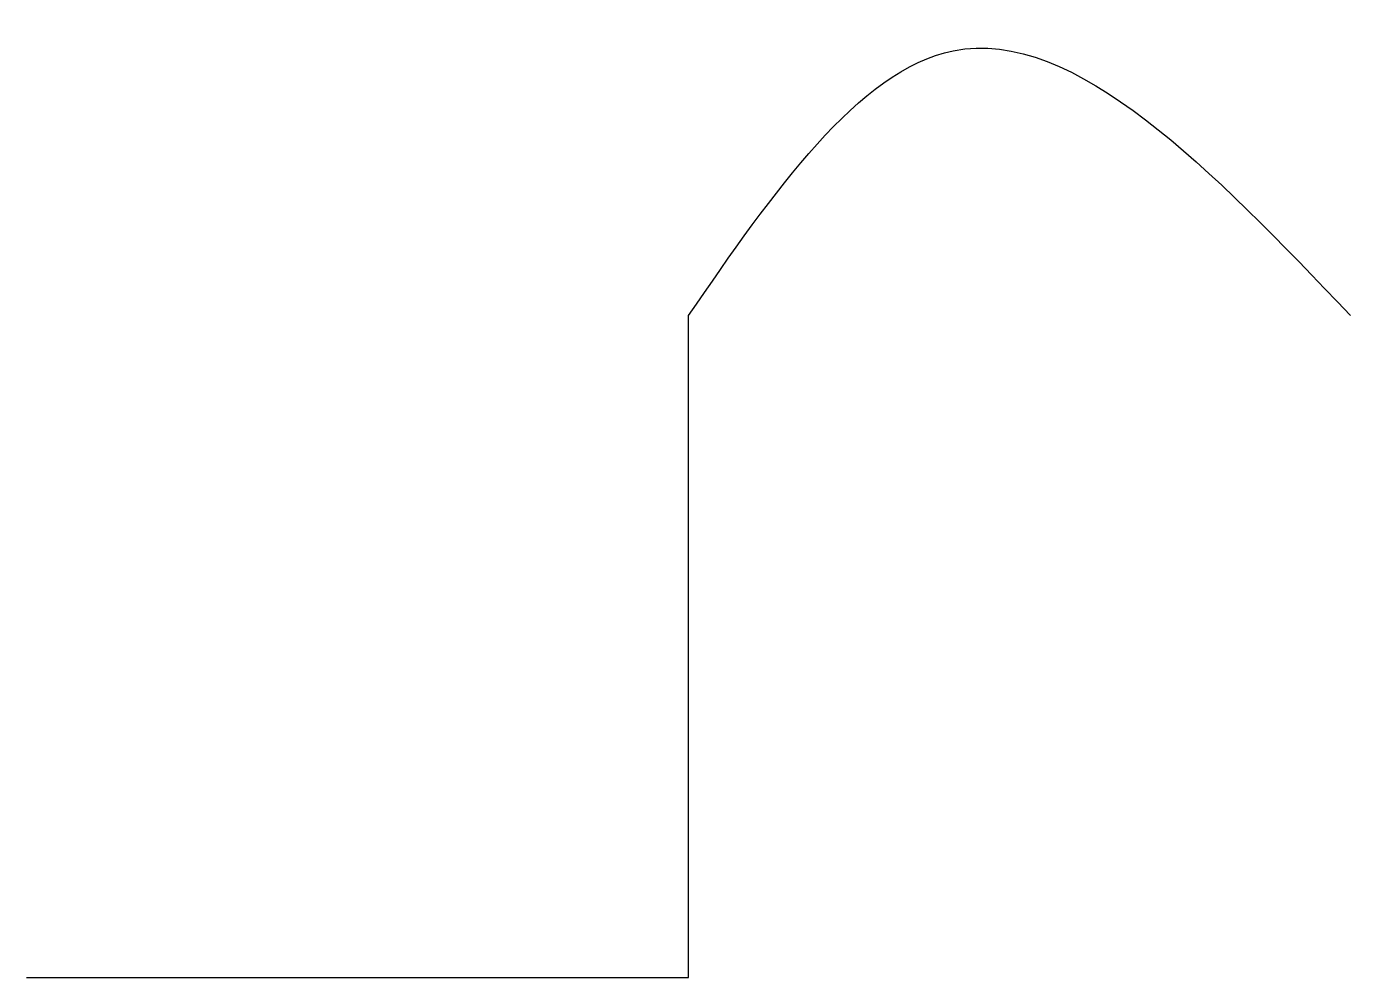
# Model space of a CAD drawing. Header units: metres. Extents: x 0 to 100, y 0 to 72.
import ezdxf

# ---------------------------------------------------------------- set-up
doc = ezdxf.new("R2010")
doc.units = ezdxf.units.M

msp = doc.modelspace()

# ---------------------------------------------------------------- linework, layer by layer
at = {"color": 7}
for p, q in [((50, 0), (50, 50)), ((0, 0), (50, 0))]:
    msp.add_line(p, q, dxfattribs=at)
msp.add_spline([(50, 50), (70, 70), (100, 50)], degree=3, dxfattribs=at)

doc.saveas('drawing.dxf')
